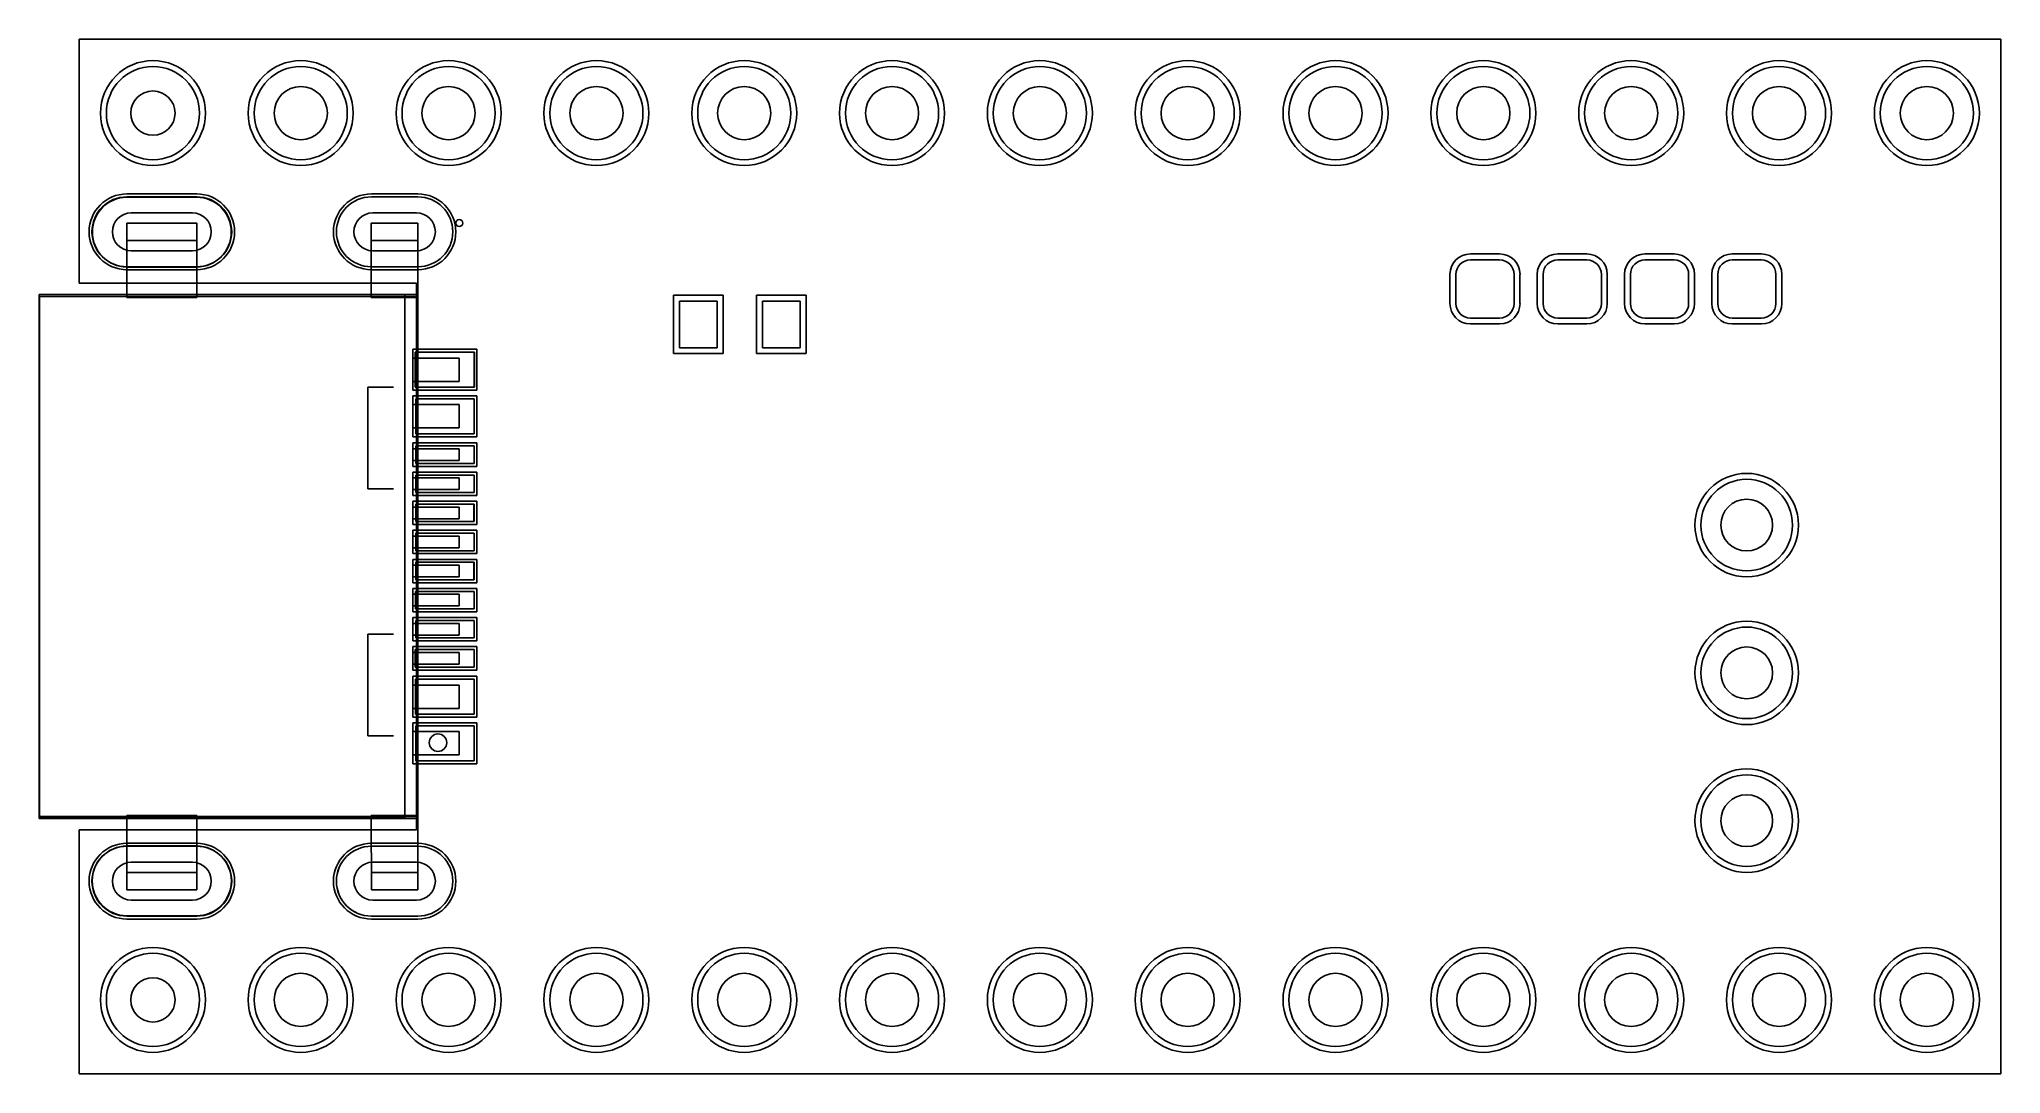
# Model space of a CAD drawing. Header units: inches. Extents: x 94.9 to 128.7, y 87 to 104.8.
import ezdxf

# ---------------------------------------------------------------- set-up
doc = ezdxf.new("R2010")
doc.units = ezdxf.units.IN
for name, color, linetype in [('Bottom Layer', 5, 'Continuous'), ('Bottom Paste', 16, 'Continuous'), ('Bottom Solder', 6, 'Continuous'), ('Keep-Out Layer', 6, 'Continuous'), ('Mechanical 15', 56, 'Continuous'), ('Mechanical 6', 56, 'Continuous'), ('Multi-Layer', 9, 'Continuous'), ('Pad Holes', 156, 'Continuous'), ('Top Layer', 1, 'Continuous'), ('Top Overlay', 2, 'Continuous'), ('Top Paste', 8, 'Continuous'), ('Top Solder', 216, 'Continuous')]:
    doc.layers.add(name, color=color, linetype=linetype)

msp = doc.modelspace()

# ---------------------------------------------------------------- linework, layer by layer
at = {"layer": 'Bottom Layer'}
for p, q in [((97.654, 102.065), (96.454, 102.065)), ((101.454, 102.065), (100.654, 102.065)), ((96.454, 100.865), (97.654, 100.865)), ((100.654, 100.865), (101.454, 100.865)), ((120.039, 100.983), (119.539, 100.983)), ((121.538, 100.983), (121.038, 100.983)), ((123.038, 100.983), (122.538, 100.983)), ((124.538, 100.983), (124.038, 100.983)), ((119.289, 100.733), (119.289, 100.233)), ((120.289, 100.233), (120.289, 100.733)), ((120.788, 100.733), (120.788, 100.233)), ((121.788, 100.233), (121.788, 100.733)), ((122.288, 100.733), (122.288, 100.233)), ((123.288, 100.233), (123.288, 100.733)), ((123.788, 100.733), (123.788, 100.233)), ((124.788, 100.233), (124.788, 100.733)), ((105.948, 99.473), (105.948, 100.273)), ((105.948, 100.273), (106.598, 100.273)), ((106.598, 100.273), (106.598, 99.473)), ((107.372, 99.473), (107.372, 100.273)), ((107.372, 100.273), (108.022, 100.273)), ((108.022, 100.273), (108.022, 99.473)), ((119.539, 99.983), (120.039, 99.983)), ((121.038, 99.983), (121.538, 99.983)), ((122.538, 99.983), (123.038, 99.983)), ((124.038, 99.983), (124.538, 99.983)), ((106.598, 99.473), (105.948, 99.473)), ((108.022, 99.473), (107.372, 99.473)), ((97.654, 90.905), (96.454, 90.905)), ((101.454, 90.905), (100.654, 90.905)), ((96.454, 89.705), (97.654, 89.705)), ((100.654, 89.705), (101.454, 89.705))]:
    msp.add_line(p, q, dxfattribs=at)
for centre, radius in [((96.901, 103.505), 0.8), ((99.441, 103.505), 0.8), ((101.981, 103.505), 0.8), ((104.521, 103.505), 0.8), ((107.061, 103.505), 0.8), ((109.601, 103.505), 0.8), ((112.141, 103.505), 0.8), ((114.681, 103.505), 0.8), ((117.221, 103.505), 0.8), ((119.761, 103.505), 0.8), ((122.301, 103.505), 0.8), ((124.841, 103.505), 0.8), ((127.381, 103.505), 0.8), ((124.286, 96.425), 0.787), ((124.286, 93.885), 0.787), ((124.286, 91.345), 0.787), ((96.901, 88.265), 0.8), ((99.441, 88.265), 0.8), ((101.981, 88.265), 0.8), ((104.521, 88.265), 0.8), ((107.061, 88.265), 0.8), ((109.601, 88.265), 0.8), ((112.141, 88.265), 0.8), ((114.681, 88.265), 0.8), ((117.221, 88.265), 0.8), ((119.761, 88.265), 0.8), ((122.301, 88.265), 0.8), ((124.841, 88.265), 0.8), ((127.381, 88.265), 0.8)]:
    msp.add_circle(centre, radius, dxfattribs=at)
for centre, radius, start, end in [((96.454, 101.465), 0.6, 90, 270), ((97.654, 101.465), 0.6, 270, 90), ((100.654, 101.465), 0.6, 90, 270), ((101.454, 101.465), 0.6, 270, 90), ((119.539, 100.733), 0.25, 90, 180), ((120.039, 100.733), 0.25, 0, 90), ((121.038, 100.733), 0.25, 90, 180), ((121.538, 100.733), 0.25, 0, 90), ((122.538, 100.733), 0.25, 90, 180), ((123.038, 100.733), 0.25, 0, 90), ((124.038, 100.733), 0.25, 90, 180), ((124.538, 100.733), 0.25, 0, 90), ((119.539, 100.233), 0.25, 180, 270), ((120.039, 100.233), 0.25, 270, 0), ((121.038, 100.233), 0.25, 180, 270), ((121.538, 100.233), 0.25, 270, 0), ((122.538, 100.233), 0.25, 180, 270), ((123.038, 100.233), 0.25, 270, 0), ((124.038, 100.233), 0.25, 180, 270), ((124.538, 100.233), 0.25, 270, 0), ((96.454, 90.305), 0.6, 90, 270), ((97.654, 90.305), 0.6, 270, 90), ((100.654, 90.305), 0.6, 90, 270), ((101.454, 90.305), 0.6, 270, 90)]:
    msp.add_arc(centre, radius, start, end, dxfattribs=at)
at = {"layer": 'Bottom Paste'}
for p, q in [((120.039, 100.983), (119.539, 100.983)), ((121.538, 100.983), (121.038, 100.983)), ((123.038, 100.983), (122.538, 100.983)), ((124.538, 100.983), (124.038, 100.983)), ((119.289, 100.733), (119.289, 100.233)), ((120.289, 100.233), (120.289, 100.733)), ((120.788, 100.733), (120.788, 100.233)), ((121.788, 100.233), (121.788, 100.733)), ((122.288, 100.733), (122.288, 100.233)), ((123.288, 100.233), (123.288, 100.733)), ((123.788, 100.733), (123.788, 100.233)), ((124.788, 100.233), (124.788, 100.733)), ((105.948, 99.473), (105.948, 100.273)), ((105.948, 100.273), (106.598, 100.273)), ((106.598, 100.273), (106.598, 99.473)), ((107.372, 99.473), (107.372, 100.273)), ((107.372, 100.273), (108.022, 100.273)), ((108.022, 100.273), (108.022, 99.473)), ((119.539, 99.983), (120.039, 99.983)), ((121.038, 99.983), (121.538, 99.983)), ((122.538, 99.983), (123.038, 99.983)), ((124.038, 99.983), (124.538, 99.983)), ((106.598, 99.473), (105.948, 99.473)), ((108.022, 99.473), (107.372, 99.473))]:
    msp.add_line(p, q, dxfattribs=at)
for centre, start, end in [((119.539, 100.733), 90, 180), ((120.039, 100.733), 0, 90), ((121.038, 100.733), 90, 180), ((121.538, 100.733), 0, 90), ((122.538, 100.733), 90, 180), ((123.038, 100.733), 0, 90), ((124.038, 100.733), 90, 180), ((124.538, 100.733), 0, 90), ((119.539, 100.233), 180, 270), ((120.039, 100.233), 270, 0), ((121.038, 100.233), 180, 270), ((121.538, 100.233), 270, 0), ((122.538, 100.233), 180, 270), ((123.038, 100.233), 270, 0), ((124.038, 100.233), 180, 270), ((124.538, 100.233), 270, 0)]:
    msp.add_arc(centre, 0.25, start, end, dxfattribs=at)
at = {"layer": 'Bottom Solder'}
for p, q in [((97.654, 102.116), (96.454, 102.116)), ((101.454, 102.116), (100.654, 102.116)), ((96.454, 100.814), (97.654, 100.814)), ((100.654, 100.814), (101.454, 100.814)), ((120.039, 101.085), (119.539, 101.085)), ((121.538, 101.085), (121.038, 101.085)), ((123.038, 101.085), (122.538, 101.085)), ((124.538, 101.085), (124.038, 101.085)), ((119.187, 100.733), (119.187, 100.233)), ((120.39, 100.233), (120.39, 100.733)), ((120.687, 100.733), (120.687, 100.233)), ((121.89, 100.233), (121.89, 100.733)), ((122.186, 100.733), (122.186, 100.233)), ((123.389, 100.233), (123.389, 100.733)), ((123.686, 100.733), (123.686, 100.233)), ((124.889, 100.233), (124.889, 100.733)), ((105.846, 99.371), (105.846, 100.374)), ((105.846, 100.374), (106.699, 100.374)), ((106.699, 100.374), (106.699, 99.371)), ((107.27, 99.371), (107.27, 100.374)), ((107.27, 100.374), (108.123, 100.374)), ((108.123, 100.374), (108.123, 99.371)), ((119.539, 99.882), (120.039, 99.882)), ((121.038, 99.882), (121.538, 99.882)), ((122.538, 99.882), (123.038, 99.882)), ((124.038, 99.882), (124.538, 99.882)), ((106.699, 99.371), (105.846, 99.371)), ((108.123, 99.371), (107.27, 99.371)), ((97.654, 90.956), (96.454, 90.956)), ((101.454, 90.956), (100.654, 90.956)), ((96.454, 89.654), (97.654, 89.654)), ((100.654, 89.654), (101.454, 89.654))]:
    msp.add_line(p, q, dxfattribs=at)
for centre, radius in [((96.901, 103.505), 0.902), ((99.441, 103.505), 0.902), ((101.981, 103.505), 0.902), ((104.521, 103.505), 0.902), ((107.061, 103.505), 0.902), ((109.601, 103.505), 0.902), ((112.141, 103.505), 0.902), ((114.681, 103.505), 0.902), ((117.221, 103.505), 0.902), ((119.761, 103.505), 0.902), ((122.301, 103.505), 0.902), ((124.841, 103.505), 0.902), ((127.381, 103.505), 0.902), ((124.286, 96.425), 0.889), ((124.286, 93.885), 0.889), ((124.286, 91.345), 0.889), ((96.901, 88.265), 0.902), ((99.441, 88.265), 0.902), ((101.981, 88.265), 0.902), ((104.521, 88.265), 0.902), ((107.061, 88.265), 0.902), ((109.601, 88.265), 0.902), ((112.141, 88.265), 0.902), ((114.681, 88.265), 0.902), ((117.221, 88.265), 0.902), ((119.761, 88.265), 0.902), ((122.301, 88.265), 0.902), ((124.841, 88.265), 0.902), ((127.381, 88.265), 0.902)]:
    msp.add_circle(centre, radius, dxfattribs=at)
for centre, radius, start, end in [((96.454, 101.465), 0.651, 90, 270), ((97.654, 101.465), 0.651, 270, 90), ((100.654, 101.465), 0.651, 90, 270), ((101.454, 101.465), 0.651, 270, 90), ((119.539, 100.733), 0.352, 90, 180), ((120.039, 100.733), 0.352, 0, 90), ((121.038, 100.733), 0.352, 90, 180), ((121.538, 100.733), 0.352, 0, 90), ((122.538, 100.733), 0.352, 90, 180), ((123.038, 100.733), 0.352, 0, 90), ((124.038, 100.733), 0.352, 90, 180), ((124.538, 100.733), 0.352, 0, 90), ((119.539, 100.233), 0.352, 180, 270), ((120.039, 100.233), 0.352, 270, 0), ((121.038, 100.233), 0.352, 180, 270), ((121.538, 100.233), 0.352, 270, 0), ((122.538, 100.233), 0.352, 180, 270), ((123.038, 100.233), 0.352, 270, 0), ((124.038, 100.233), 0.352, 180, 270), ((124.538, 100.233), 0.352, 270, 0), ((96.454, 90.305), 0.651, 90, 270), ((97.654, 90.305), 0.651, 270, 90), ((100.654, 90.305), 0.651, 90, 270), ((101.454, 90.305), 0.651, 270, 90)]:
    msp.add_arc(centre, radius, start, end, dxfattribs=at)
at = {"layer": 'Keep-Out Layer'}
for p, q in [((95.631, 104.775), (128.651, 104.775)), ((95.631, 100.585), (95.631, 104.775)), ((128.651, 86.995), (128.651, 104.775)), ((95.631, 100.585), (101.431, 100.585)), ((101.431, 91.185), (101.431, 100.585)), ((94.947, 100.385), (101.229, 100.385)), ((94.947, 100.385), (101.229, 100.385)), ((101.229, 91.386), (101.229, 100.385)), ((101.229, 91.386), (101.229, 100.385)), ((94.947, 91.386), (101.229, 91.386)), ((94.947, 91.386), (101.229, 91.386)), ((95.631, 86.995), (95.631, 91.185)), ((95.631, 91.185), (101.431, 91.185)), ((95.631, 86.995), (128.651, 86.995))]:
    msp.add_line(p, q, dxfattribs=at)
at = {"layer": 'Mechanical 15'}
for p, q in [((96.454, 101.615), (97.654, 101.615)), ((96.454, 100.335), (96.454, 101.615)), ((96.454, 101.615), (96.454, 101.615)), ((96.454, 101.315), (96.454, 101.615)), ((96.454, 101.615), (97.654, 101.615)), ((97.654, 101.615), (97.654, 100.335)), ((97.654, 101.615), (97.654, 101.315)), ((97.654, 101.615), (97.654, 101.615)), ((100.653, 100.335), (100.653, 101.615)), ((100.653, 101.615), (101.453, 101.615)), ((100.653, 101.315), (100.653, 101.615)), ((100.653, 101.615), (101.453, 101.615)), ((101.453, 101.615), (101.453, 100.335)), ((101.453, 101.615), (101.453, 101.615)), ((101.453, 101.615), (101.453, 101.315)), ((101.453, 101.615), (101.453, 101.615)), ((97.654, 101.315), (96.454, 101.315)), ((101.453, 101.315), (100.653, 101.315)), ((94.954, 91.415), (94.954, 100.355)), ((94.954, 100.355), (101.454, 100.355)), ((97.654, 100.335), (96.454, 100.335)), ((97.654, 100.335), (97.654, 100.335)), ((101.453, 100.335), (100.653, 100.335)), ((100.653, 100.335), (100.653, 100.335)), ((101.454, 91.415), (101.454, 100.355)), ((101.364, 98.895), (101.364, 99.295)), ((101.364, 99.295), (102.164, 99.295)), ((102.164, 99.295), (102.164, 98.895)), ((102.164, 98.895), (101.364, 98.895)), ((101.364, 98.895), (101.364, 98.895)), ((101.364, 98.095), (101.364, 98.495)), ((101.364, 98.495), (102.164, 98.495)), ((102.164, 98.495), (102.164, 98.095)), ((102.164, 98.095), (101.364, 98.095)), ((101.364, 98.095), (101.364, 98.095)), ((101.364, 97.535), (101.364, 97.735)), ((101.364, 97.735), (102.164, 97.735)), ((102.164, 97.535), (101.364, 97.535)), ((102.164, 97.735), (102.164, 97.535)), ((102.164, 97.735), (102.164, 97.735)), ((101.364, 97.035), (101.364, 97.235)), ((101.364, 97.235), (102.164, 97.235)), ((102.164, 97.235), (102.164, 97.035)), ((102.164, 97.235), (102.164, 97.235)), ((102.164, 97.035), (101.364, 97.035)), ((101.364, 96.535), (101.364, 96.735)), ((101.364, 96.735), (102.164, 96.735)), ((102.164, 96.735), (102.164, 96.535)), ((102.164, 96.735), (102.164, 96.735)), ((102.164, 96.535), (101.364, 96.535)), ((101.364, 96.035), (101.364, 96.235)), ((101.364, 96.235), (102.164, 96.235)), ((102.164, 96.235), (102.164, 96.035)), ((102.164, 96.235), (102.164, 96.235)), ((102.164, 96.035), (101.364, 96.035)), ((101.364, 95.535), (101.364, 95.735)), ((101.364, 95.735), (102.164, 95.735)), ((102.164, 95.735), (102.164, 95.535)), ((102.164, 95.735), (102.164, 95.735)), ((102.164, 95.535), (101.364, 95.535)), ((101.364, 95.035), (101.364, 95.235)), ((101.364, 95.235), (102.164, 95.235)), ((102.164, 95.235), (102.164, 95.035)), ((102.164, 95.235), (102.164, 95.235)), ((102.164, 95.035), (101.364, 95.035)), ((101.364, 94.535), (101.364, 94.735)), ((101.364, 94.735), (102.164, 94.735)), ((102.164, 94.735), (102.164, 94.535)), ((102.164, 94.735), (102.164, 94.735)), ((102.164, 94.535), (101.364, 94.535)), ((101.364, 94.035), (101.364, 94.235)), ((101.364, 94.235), (102.164, 94.235)), ((102.164, 94.035), (101.364, 94.035)), ((102.164, 94.235), (102.164, 94.035)), ((102.164, 94.235), (102.164, 94.235)), ((101.364, 93.275), (101.364, 93.675)), ((101.364, 93.675), (102.164, 93.675)), ((102.164, 93.675), (102.164, 93.275)), ((102.164, 93.675), (102.164, 93.675)), ((102.164, 93.275), (101.364, 93.275)), ((101.364, 92.475), (101.364, 92.875)), ((101.364, 92.875), (102.164, 92.875)), ((102.164, 92.875), (102.164, 92.475)), ((102.164, 92.875), (102.164, 92.875)), ((102.164, 92.475), (101.364, 92.475)), ((94.954, 91.415), (101.454, 91.415)), ((96.454, 90.155), (96.454, 91.435)), ((96.454, 91.435), (96.454, 91.435)), ((96.454, 91.435), (97.654, 91.435)), ((97.654, 91.435), (97.654, 90.155)), ((100.654, 90.155), (100.653, 91.435)), ((100.653, 91.435), (101.453, 91.435)), ((101.453, 91.435), (101.453, 91.435)), ((101.453, 91.435), (101.453, 90.155)), ((96.454, 90.155), (96.454, 90.455)), ((96.454, 90.455), (97.654, 90.455)), ((97.654, 90.455), (97.654, 90.155)), ((97.654, 90.455), (97.654, 90.455)), ((100.654, 90.155), (100.654, 90.455)), ((100.654, 90.455), (101.454, 90.455)), ((101.454, 90.455), (101.454, 90.155)), ((101.454, 90.455), (101.454, 90.455)), ((97.654, 90.155), (96.454, 90.155)), ((97.654, 90.155), (96.454, 90.155)), ((97.654, 90.155), (97.654, 90.155)), ((101.453, 90.155), (100.654, 90.155)), ((100.654, 90.155), (100.654, 90.155)), ((101.454, 90.155), (100.654, 90.155))]:
    msp.add_line(p, q, dxfattribs=at)
for start, end in [(90, 270), (270, 90)]:
    msp.add_arc((102.164, 101.615), 0.06, start, end, dxfattribs=at)
at = {"layer": 'Mechanical 6'}
msp.add_circle((101.799, 92.685), 0.15, dxfattribs=at)
at = {"layer": 'Multi-Layer'}
for p, q in [((97.654, 102.065), (96.454, 102.065)), ((101.454, 102.065), (100.654, 102.065)), ((96.454, 100.865), (97.654, 100.865)), ((100.654, 100.865), (101.454, 100.865)), ((97.654, 90.905), (96.454, 90.905)), ((101.454, 90.905), (100.654, 90.905)), ((96.454, 89.705), (97.654, 89.705)), ((100.654, 89.705), (101.454, 89.705))]:
    msp.add_line(p, q, dxfattribs=at)
for centre, radius in [((96.901, 103.505), 0.8), ((99.441, 103.505), 0.8), ((101.981, 103.505), 0.8), ((104.521, 103.505), 0.8), ((107.061, 103.505), 0.8), ((109.601, 103.505), 0.8), ((112.141, 103.505), 0.8), ((114.681, 103.505), 0.8), ((117.221, 103.505), 0.8), ((119.761, 103.505), 0.8), ((122.301, 103.505), 0.8), ((124.841, 103.505), 0.8), ((127.381, 103.505), 0.8), ((124.286, 96.425), 0.787), ((124.286, 93.885), 0.787), ((124.286, 91.345), 0.787), ((96.901, 88.265), 0.8), ((99.441, 88.265), 0.8), ((101.981, 88.265), 0.8), ((104.521, 88.265), 0.8), ((107.061, 88.265), 0.8), ((109.601, 88.265), 0.8), ((112.141, 88.265), 0.8), ((114.681, 88.265), 0.8), ((117.221, 88.265), 0.8), ((119.761, 88.265), 0.8), ((122.301, 88.265), 0.8), ((124.841, 88.265), 0.8), ((127.381, 88.265), 0.8)]:
    msp.add_circle(centre, radius, dxfattribs=at)
for centre, start, end in [((96.454, 101.465), 90, 270), ((97.654, 101.465), 270, 90), ((100.654, 101.465), 90, 270), ((101.454, 101.465), 270, 90), ((96.454, 90.305), 90, 270), ((97.654, 90.305), 270, 90), ((100.654, 90.305), 90, 270), ((101.454, 90.305), 270, 90)]:
    msp.add_arc(centre, 0.6, start, end, dxfattribs=at)
at = {"layer": 'Pad Holes'}
for p, q in [((97.579, 101.79), (96.529, 101.79)), ((101.429, 101.79), (100.679, 101.79)), ((96.529, 101.14), (97.579, 101.14)), ((100.679, 101.14), (101.429, 101.14)), ((97.579, 90.63), (96.529, 90.63)), ((101.429, 90.63), (100.679, 90.63)), ((96.529, 89.98), (97.579, 89.98)), ((100.679, 89.98), (101.429, 89.98))]:
    msp.add_line(p, q, dxfattribs=at)
for centre, radius in [((96.901, 103.505), 0.381), ((99.441, 103.505), 0.457), ((101.981, 103.505), 0.457), ((104.521, 103.505), 0.457), ((107.061, 103.505), 0.457), ((109.601, 103.505), 0.457), ((112.141, 103.505), 0.457), ((114.681, 103.505), 0.457), ((117.221, 103.505), 0.457), ((119.761, 103.505), 0.457), ((122.301, 103.505), 0.457), ((124.841, 103.505), 0.457), ((127.381, 103.505), 0.457), ((124.286, 96.425), 0.445), ((124.286, 93.885), 0.445), ((124.286, 91.345), 0.445), ((96.901, 88.265), 0.381), ((99.441, 88.265), 0.457), ((101.981, 88.265), 0.457), ((104.521, 88.265), 0.457), ((107.061, 88.265), 0.457), ((109.601, 88.265), 0.457), ((112.141, 88.265), 0.457), ((114.681, 88.265), 0.457), ((117.221, 88.265), 0.457), ((119.761, 88.265), 0.457), ((122.301, 88.265), 0.457), ((124.841, 88.265), 0.457), ((127.381, 88.265), 0.457)]:
    msp.add_circle(centre, radius, dxfattribs=at)
for centre, start, end in [((96.529, 101.465), 90, 270), ((97.579, 101.465), 270, 90), ((100.679, 101.465), 90, 270), ((101.429, 101.465), 270, 90), ((96.529, 90.305), 90, 270), ((97.579, 90.305), 270, 90), ((100.679, 90.305), 90, 270), ((101.429, 90.305), 270, 90)]:
    msp.add_arc(centre, 0.325, start, end, dxfattribs=at)
at = {"layer": 'Top Layer'}
for p, q in [((97.654, 102.065), (96.454, 102.065)), ((101.454, 102.065), (100.654, 102.065)), ((96.454, 100.865), (97.654, 100.865)), ((100.654, 100.865), (101.454, 100.865)), ((101.419, 98.795), (101.419, 99.395)), ((101.419, 99.395), (102.419, 99.395)), ((102.419, 99.395), (102.419, 98.795)), ((102.419, 98.795), (101.419, 98.795)), ((101.419, 97.995), (101.419, 98.595)), ((101.419, 98.595), (102.419, 98.595)), ((102.419, 98.595), (102.419, 97.995)), ((102.419, 97.995), (101.419, 97.995)), ((101.419, 97.485), (101.419, 97.785)), ((101.419, 97.785), (102.419, 97.785)), ((102.419, 97.785), (102.419, 97.485)), ((102.419, 97.485), (101.419, 97.485)), ((101.419, 96.985), (101.419, 97.285)), ((101.419, 97.285), (102.419, 97.285)), ((102.419, 97.285), (102.419, 96.985)), ((102.419, 96.985), (101.419, 96.985)), ((101.419, 96.485), (101.419, 96.785)), ((101.419, 96.785), (102.419, 96.785)), ((102.419, 96.785), (102.419, 96.485)), ((102.419, 96.485), (101.419, 96.485)), ((101.419, 95.985), (101.419, 96.285)), ((101.419, 96.285), (102.419, 96.285)), ((102.419, 96.285), (102.419, 95.985)), ((102.419, 95.985), (101.419, 95.985)), ((101.419, 95.485), (101.419, 95.785)), ((101.419, 95.785), (102.419, 95.785)), ((102.419, 95.785), (102.419, 95.485)), ((102.419, 95.485), (101.419, 95.485)), ((101.419, 94.985), (101.419, 95.285)), ((101.419, 95.285), (102.419, 95.285)), ((102.419, 95.285), (102.419, 94.985)), ((102.419, 94.985), (101.419, 94.985)), ((101.419, 94.485), (101.419, 94.785)), ((101.419, 94.785), (102.419, 94.785)), ((102.419, 94.785), (102.419, 94.485)), ((102.419, 94.485), (101.419, 94.485)), ((101.419, 93.985), (101.419, 94.285)), ((101.419, 94.285), (102.419, 94.285)), ((102.419, 94.285), (102.419, 93.985)), ((102.419, 93.985), (101.419, 93.985)), ((101.419, 93.175), (101.419, 93.775)), ((101.419, 93.775), (102.419, 93.775)), ((102.419, 93.775), (102.419, 93.175)), ((102.419, 93.175), (101.419, 93.175)), ((101.419, 92.375), (101.419, 92.975)), ((101.419, 92.975), (102.419, 92.975)), ((102.419, 92.975), (102.419, 92.375)), ((102.419, 92.375), (101.419, 92.375)), ((97.654, 90.905), (96.454, 90.905)), ((101.454, 90.905), (100.654, 90.905)), ((96.454, 89.705), (97.654, 89.705)), ((100.654, 89.705), (101.454, 89.705))]:
    msp.add_line(p, q, dxfattribs=at)
for centre, radius in [((96.901, 103.505), 0.8), ((99.441, 103.505), 0.8), ((101.981, 103.505), 0.8), ((104.521, 103.505), 0.8), ((107.061, 103.505), 0.8), ((109.601, 103.505), 0.8), ((112.141, 103.505), 0.8), ((114.681, 103.505), 0.8), ((117.221, 103.505), 0.8), ((119.761, 103.505), 0.8), ((122.301, 103.505), 0.8), ((124.841, 103.505), 0.8), ((127.381, 103.505), 0.8), ((124.286, 96.425), 0.787), ((124.286, 93.885), 0.787), ((124.286, 91.345), 0.787), ((96.901, 88.265), 0.8), ((99.441, 88.265), 0.8), ((101.981, 88.265), 0.8), ((104.521, 88.265), 0.8), ((107.061, 88.265), 0.8), ((109.601, 88.265), 0.8), ((112.141, 88.265), 0.8), ((114.681, 88.265), 0.8), ((117.221, 88.265), 0.8), ((119.761, 88.265), 0.8), ((122.301, 88.265), 0.8), ((124.841, 88.265), 0.8), ((127.381, 88.265), 0.8)]:
    msp.add_circle(centre, radius, dxfattribs=at)
for centre, start, end in [((96.454, 101.465), 90, 270), ((97.654, 101.465), 270, 90), ((100.654, 101.465), 90, 270), ((101.454, 101.465), 270, 90), ((96.454, 90.305), 90, 270), ((97.654, 90.305), 270, 90), ((100.654, 90.305), 90, 270), ((101.454, 90.305), 270, 90)]:
    msp.add_arc(centre, 0.6, start, end, dxfattribs=at)
at = {"layer": 'Top Overlay'}
for p, q in [((94.949, 91.435), (94.949, 100.385)), ((94.949, 100.385), (101.449, 100.385)), ((101.449, 99.626), (101.449, 100.385)), ((100.594, 97.047), (100.594, 98.797)), ((100.594, 98.797), (101.036, 98.797)), ((100.594, 97.047), (101.037, 97.047)), ((100.596, 94.551), (101.037, 94.551)), ((100.596, 92.801), (100.596, 94.551)), ((100.596, 92.801), (101.037, 92.801)), ((101.449, 92.089), (101.449, 92.144)), ((101.449, 91.381), (101.449, 92.089)), ((94.949, 91.385), (94.949, 91.435)), ((94.949, 91.385), (101.449, 91.385))]:
    msp.add_line(p, q, dxfattribs=at)
at = {"layer": 'Top Paste'}
for p, q in [((96.453, 102.06), (97.653, 102.06)), ((100.654, 102.065), (101.454, 102.065)), ((97.653, 100.86), (96.453, 100.86)), ((101.454, 100.865), (100.654, 100.865)), ((101.409, 98.796), (101.409, 99.396)), ((101.409, 99.396), (102.424, 99.396)), ((102.424, 99.396), (102.424, 98.796)), ((102.424, 98.796), (101.409, 98.796)), ((101.424, 97.995), (101.424, 98.595)), ((101.424, 98.595), (102.419, 98.595)), ((102.419, 98.595), (102.419, 97.995)), ((101.42, 97.485), (101.42, 97.785)), ((101.42, 97.785), (102.418, 97.785)), ((102.419, 97.995), (101.424, 97.995)), ((102.418, 97.785), (102.418, 97.485)), ((102.418, 97.485), (101.42, 97.485)), ((101.422, 96.985), (101.422, 97.285)), ((101.422, 97.285), (102.418, 97.285)), ((102.418, 97.285), (102.418, 96.985)), ((101.418, 96.485), (101.418, 96.785)), ((101.418, 96.785), (102.417, 96.785)), ((102.418, 96.985), (101.422, 96.985)), ((102.417, 96.785), (102.417, 96.485)), ((102.417, 96.485), (101.418, 96.485)), ((101.418, 95.985), (101.418, 96.285)), ((101.418, 96.285), (102.418, 96.285)), ((102.418, 96.285), (102.418, 95.985)), ((102.418, 95.985), (101.418, 95.985)), ((101.425, 95.485), (101.425, 95.785)), ((101.425, 95.785), (102.417, 95.785)), ((102.417, 95.785), (102.417, 95.485)), ((102.417, 95.485), (101.425, 95.485)), ((101.41, 94.985), (101.41, 95.285)), ((101.41, 95.285), (102.418, 95.285)), ((102.418, 95.285), (102.418, 94.985)), ((102.418, 94.985), (101.41, 94.985)), ((101.418, 94.485), (101.418, 94.785)), ((101.418, 94.785), (102.418, 94.785)), ((102.418, 94.785), (102.418, 94.485)), ((102.418, 94.485), (101.418, 94.485)), ((101.407, 93.985), (101.407, 94.285)), ((101.407, 94.285), (102.418, 94.285)), ((102.418, 94.285), (102.418, 93.985)), ((102.418, 93.985), (101.407, 93.985)), ((101.41, 93.175), (101.41, 93.775)), ((101.41, 93.775), (102.418, 93.775)), ((102.418, 93.775), (102.418, 93.175)), ((102.418, 93.175), (101.41, 93.175)), ((101.425, 92.375), (101.425, 92.975)), ((101.425, 92.975), (102.418, 92.975)), ((102.418, 92.975), (102.418, 92.375)), ((102.418, 92.375), (101.425, 92.375)), ((96.453, 90.91), (97.653, 90.91)), ((100.653, 90.905), (101.453, 90.905)), ((97.653, 89.71), (96.453, 89.71)), ((101.453, 89.705), (100.653, 89.705))]:
    msp.add_line(p, q, dxfattribs=at)
at = {"layer": 'Top Paste', "extrusion": (0, 0, -1)}
for centre, start, end in [((-96.46, 101.46), 270.6457, 89.3543), ((-97.647, 101.46), 90.6457, 269.3543), ((-100.654, 101.465), 270, 90), ((-101.454, 101.465), 90, 270), ((-96.457, 90.31), 270.3728, 89.6272), ((-97.649, 90.31), 90.3728, 269.6272), ((-100.653, 90.305), 270, 90), ((-101.453, 90.305), 90, 270)]:
    msp.add_arc(centre, 0.6, start, end, dxfattribs=at)
at = {"layer": 'Top Solder'}
for p, q in [((97.654, 102.116), (96.454, 102.116)), ((101.454, 102.116), (100.654, 102.116)), ((96.454, 100.814), (97.654, 100.814)), ((100.654, 100.814), (101.454, 100.814)), ((101.368, 98.744), (101.368, 99.446)), ((101.368, 99.446), (102.469, 99.446)), ((102.469, 99.446), (102.469, 98.744)), ((102.469, 98.744), (101.368, 98.744)), ((101.368, 97.944), (101.368, 98.646)), ((101.368, 98.646), (102.469, 98.646)), ((102.469, 98.646), (102.469, 97.944)), ((102.469, 97.944), (101.368, 97.944)), ((101.368, 97.434), (101.368, 97.836)), ((101.368, 97.836), (102.469, 97.836)), ((102.469, 97.836), (102.469, 97.434)), ((102.469, 97.434), (101.368, 97.434)), ((101.368, 96.934), (101.368, 97.336)), ((101.368, 97.336), (102.469, 97.336)), ((102.469, 97.336), (102.469, 96.934)), ((102.469, 96.934), (101.368, 96.934)), ((101.368, 96.434), (101.368, 96.836)), ((101.368, 96.836), (102.469, 96.836)), ((102.469, 96.836), (102.469, 96.434)), ((102.469, 96.434), (101.368, 96.434)), ((101.368, 95.934), (101.368, 96.336)), ((101.368, 96.336), (102.469, 96.336)), ((102.469, 96.336), (102.469, 95.934)), ((102.469, 95.934), (101.368, 95.934)), ((101.368, 95.434), (101.368, 95.836)), ((101.368, 95.836), (102.469, 95.836)), ((102.469, 95.836), (102.469, 95.434)), ((102.469, 95.434), (101.368, 95.434)), ((101.368, 94.934), (101.368, 95.336)), ((101.368, 95.336), (102.469, 95.336)), ((102.469, 95.336), (102.469, 94.934)), ((102.469, 94.934), (101.368, 94.934)), ((101.368, 94.434), (101.368, 94.836)), ((101.368, 94.836), (102.469, 94.836)), ((102.469, 94.836), (102.469, 94.434)), ((102.469, 94.434), (101.368, 94.434)), ((101.368, 93.934), (101.368, 94.336)), ((101.368, 94.336), (102.469, 94.336)), ((102.469, 94.336), (102.469, 93.934)), ((102.469, 93.934), (101.368, 93.934)), ((101.368, 93.124), (101.368, 93.826)), ((101.368, 93.826), (102.469, 93.826)), ((102.469, 93.826), (102.469, 93.124)), ((102.469, 93.124), (101.368, 93.124)), ((101.368, 92.324), (101.368, 93.026)), ((101.368, 93.026), (102.469, 93.026)), ((102.469, 93.026), (102.469, 92.324)), ((102.469, 92.324), (101.368, 92.324)), ((97.654, 90.956), (96.454, 90.956)), ((101.454, 90.956), (100.654, 90.956)), ((96.454, 89.654), (97.654, 89.654)), ((100.654, 89.654), (101.454, 89.654))]:
    msp.add_line(p, q, dxfattribs=at)
for centre, radius in [((96.901, 103.505), 0.902), ((99.441, 103.505), 0.902), ((101.981, 103.505), 0.902), ((104.521, 103.505), 0.902), ((107.061, 103.505), 0.902), ((109.601, 103.505), 0.902), ((112.141, 103.505), 0.902), ((114.681, 103.505), 0.902), ((117.221, 103.505), 0.902), ((119.761, 103.505), 0.902), ((122.301, 103.505), 0.902), ((124.841, 103.505), 0.902), ((127.381, 103.505), 0.902), ((124.286, 96.425), 0.889), ((124.286, 93.885), 0.889), ((124.286, 91.345), 0.889), ((96.901, 88.265), 0.902), ((99.441, 88.265), 0.902), ((101.981, 88.265), 0.902), ((104.521, 88.265), 0.902), ((107.061, 88.265), 0.902), ((109.601, 88.265), 0.902), ((112.141, 88.265), 0.902), ((114.681, 88.265), 0.902), ((117.221, 88.265), 0.902), ((119.761, 88.265), 0.902), ((122.301, 88.265), 0.902), ((124.841, 88.265), 0.902), ((127.381, 88.265), 0.902)]:
    msp.add_circle(centre, radius, dxfattribs=at)
for centre, start, end in [((96.454, 101.465), 90, 270), ((97.654, 101.465), 270, 90), ((100.654, 101.465), 90, 270), ((101.454, 101.465), 270, 90), ((96.454, 90.305), 90, 270), ((97.654, 90.305), 270, 90), ((100.654, 90.305), 90, 270), ((101.454, 90.305), 270, 90)]:
    msp.add_arc(centre, 0.651, start, end, dxfattribs=at)

doc.saveas('drawing.dxf')
